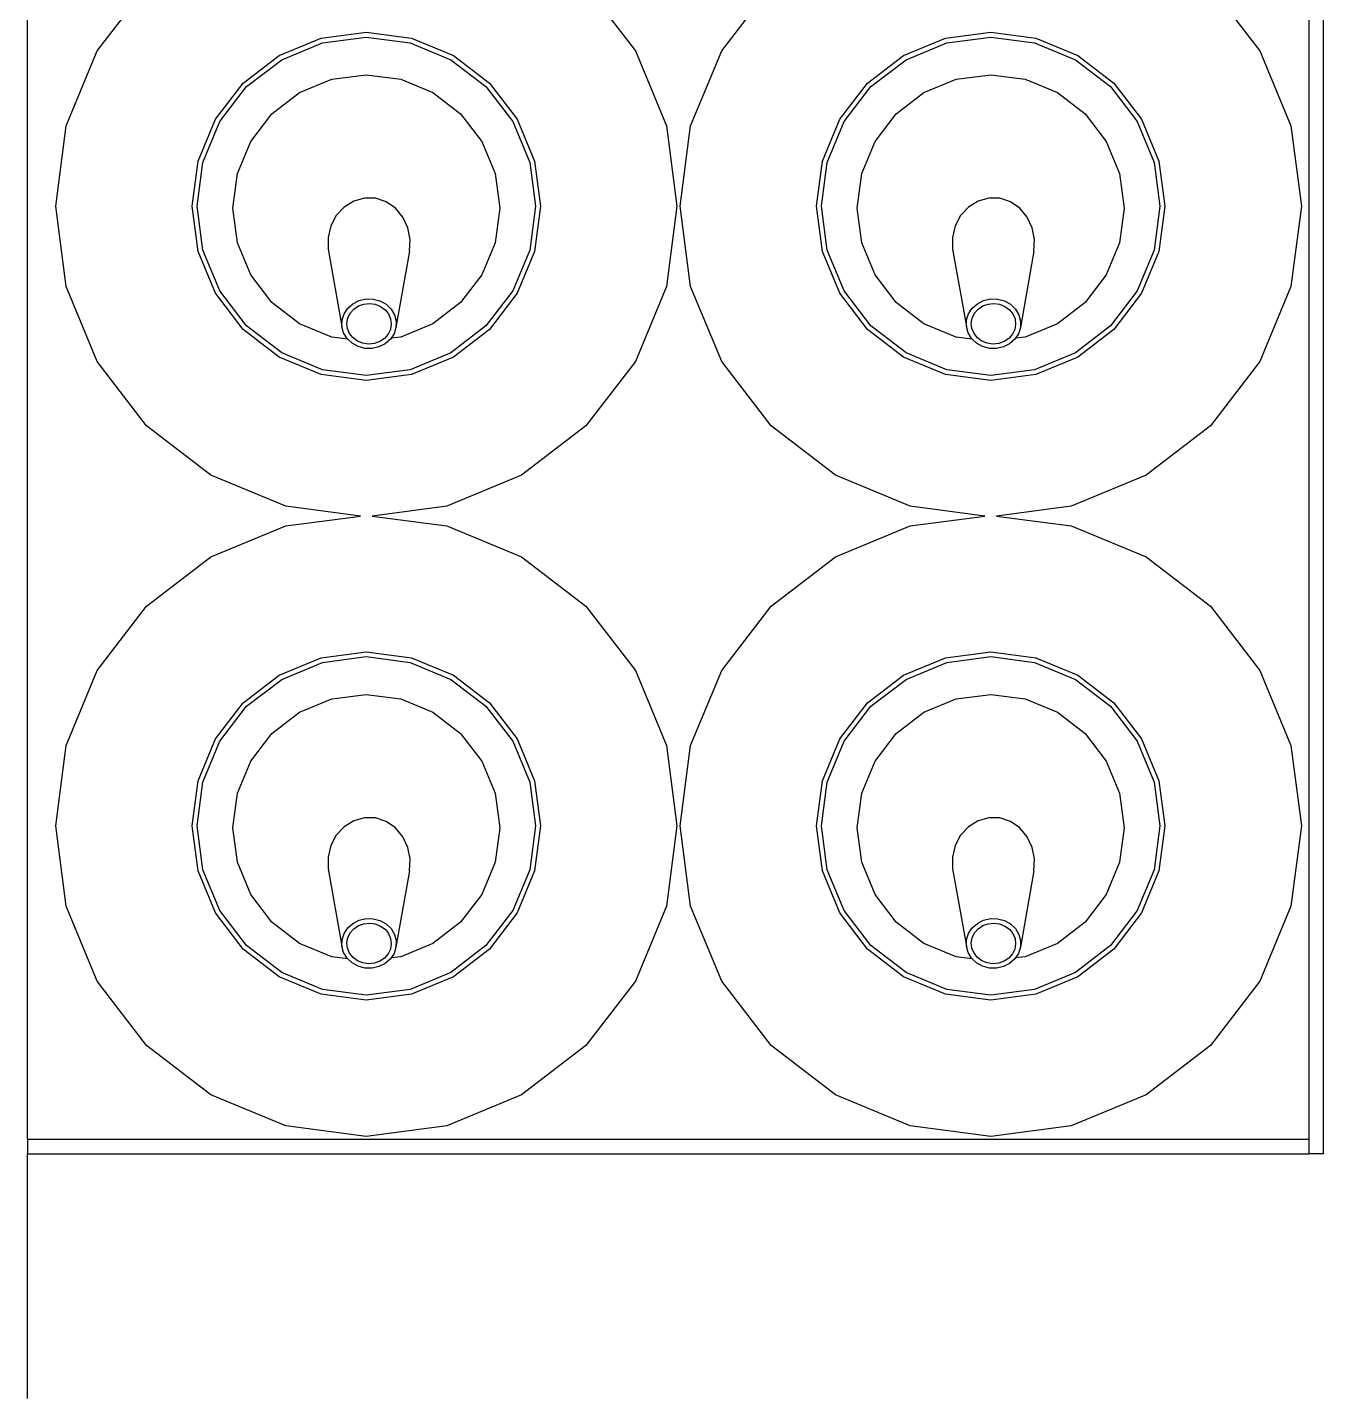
# Model space of a CAD drawing. Header units: millimetres. Extents: x 2562 to 7288, y 778 to 5635.
# Drawn here: x 5883.85 to 5901.34, y 1649.62 to 1668.12 of the extents above; entities that cross this region are included whole.
import ezdxf

# ---------------------------------------------------------------- set-up
doc = ezdxf.new("R2010")
doc.units = ezdxf.units.MM
doc.layers.add('0-gnl-gor3', color=252, linetype='Continuous')
doc.layers.add('2-tef-sabit', color=251, linetype='Continuous')

# ---------------------------------------------------------------- blocks, each defined once
blk = doc.blocks.new('ice well')
at = {"layer": '0-gnl-gor3'}
for p, q in [((62368.94, 6393.76), (62401.94, 6393.75)), ((62401.94, 6393.75), (62401.94, 6220.89)), ((62403.94, 6393.75), (62401.94, 6393.75)), ((62403.94, 6393.75), (62643.93, 6393.76)), ((62403.94, 6393.75), (62403.94, 6220.89)), ((62425.25, 6384.34), (62435.36, 6388.53)), ((62435.36, 6388.53), (62446.21, 6389.95)), ((62446.21, 6389.95), (62457.05, 6388.53)), ((62457.05, 6388.53), (62467.16, 6384.34)), ((62508.86, 6384.34), (62518.97, 6388.53)), ((62518.97, 6388.53), (62529.82, 6389.95)), ((62529.82, 6389.95), (62540.66, 6388.53)), ((62540.66, 6388.53), (62550.77, 6384.34)), ((62416.57, 6377.68), (62425.25, 6384.34)), ((62467.16, 6384.34), (62475.84, 6377.68)), ((62500.18, 6377.68), (62508.86, 6384.34)), ((62550.77, 6384.34), (62559.45, 6377.68)), ((62409.91, 6369), (62416.57, 6377.68)), ((62475.84, 6377.68), (62482.5, 6369)), ((62493.52, 6369), (62500.18, 6377.68)), ((62434.46, 6368.39), (62440.12, 6370.74)), ((62434.79, 6367.82), (62440.29, 6370.1)), ((62440.12, 6370.74), (62446.21, 6371.54)), ((62440.29, 6370.1), (62446.21, 6370.88)), ((62446.21, 6371.54), (62452.29, 6370.74)), ((62446.21, 6370.88), (62452.12, 6370.1)), ((62452.12, 6370.1), (62457.62, 6367.82)), ((62452.29, 6370.74), (62457.95, 6368.39)), ((62518.07, 6368.39), (62523.73, 6370.74)), ((62518.4, 6367.82), (62523.9, 6370.1)), ((62523.73, 6370.74), (62529.82, 6371.54)), ((62523.9, 6370.1), (62529.82, 6370.88)), ((62529.82, 6371.54), (62535.9, 6370.74)), ((62529.82, 6370.88), (62535.73, 6370.1)), ((62535.73, 6370.1), (62541.23, 6367.82)), ((62535.9, 6370.74), (62541.56, 6368.39)), ((62405.72, 6358.89), (62409.91, 6369)), ((62429.59, 6364.66), (62434.46, 6368.39)), ((62457.95, 6368.39), (62462.82, 6364.66)), ((62482.5, 6369), (62486.69, 6358.89)), ((62489.33, 6358.89), (62493.52, 6369)), ((62513.2, 6364.66), (62518.07, 6368.39)), ((62541.56, 6368.39), (62546.43, 6364.66)), ((62430.06, 6364.19), (62434.79, 6367.82)), ((62457.62, 6367.82), (62462.35, 6364.19)), ((62513.67, 6364.19), (62518.4, 6367.82)), ((62541.23, 6367.82), (62545.96, 6364.19)), ((62425.86, 6359.79), (62429.59, 6364.66)), ((62436.95, 6363.63), (62441.29, 6365.43)), ((62441.29, 6365.43), (62445.95, 6366.05)), ((62445.95, 6366.05), (62450.61, 6365.43)), ((62450.61, 6365.43), (62454.95, 6363.63)), ((62462.82, 6364.66), (62466.55, 6359.79)), ((62509.47, 6359.79), (62513.2, 6364.66)), ((62520.56, 6363.63), (62524.9, 6365.43)), ((62524.9, 6365.43), (62529.56, 6366.05)), ((62529.56, 6366.05), (62534.22, 6365.43)), ((62534.22, 6365.43), (62538.56, 6363.63)), ((62546.43, 6364.66), (62550.16, 6359.79)), ((62426.43, 6359.46), (62430.06, 6364.19)), ((62433.22, 6360.77), (62436.95, 6363.63)), ((62454.95, 6363.63), (62458.67, 6360.77)), ((62462.35, 6364.19), (62465.98, 6359.46)), ((62510.04, 6359.46), (62513.67, 6364.19)), ((62516.83, 6360.77), (62520.56, 6363.63)), ((62538.56, 6363.63), (62542.28, 6360.77)), ((62545.96, 6364.19), (62549.59, 6359.46)), ((62430.36, 6357.05), (62433.22, 6360.77)), ((62458.67, 6360.77), (62461.54, 6357.05)), ((62513.97, 6357.05), (62516.83, 6360.77)), ((62542.28, 6360.77), (62545.15, 6357.05)), ((62404.3, 6348.05), (62405.72, 6358.89)), ((62423.51, 6354.13), (62425.86, 6359.79)), ((62424.15, 6353.96), (62426.43, 6359.46)), ((62465.98, 6359.46), (62468.26, 6353.96)), ((62466.55, 6359.79), (62468.9, 6354.13)), ((62486.69, 6358.89), (62488.01, 6348.83)), ((62488.01, 6348.83), (62489.33, 6358.89)), ((62507.12, 6354.13), (62509.47, 6359.79)), ((62507.76, 6353.96), (62510.04, 6359.46)), ((62549.59, 6359.46), (62551.87, 6353.96)), ((62550.16, 6359.79), (62552.51, 6354.13)), ((62428.56, 6352.7), (62430.36, 6357.05)), ((62461.54, 6357.05), (62463.33, 6352.7)), ((62512.17, 6352.7), (62513.97, 6357.05)), ((62545.15, 6357.05), (62546.94, 6352.7)), ((62422.71, 6348.05), (62423.51, 6354.13)), ((62423.37, 6348.05), (62424.15, 6353.96)), ((62468.26, 6353.96), (62469.04, 6348.05)), ((62468.9, 6354.13), (62469.7, 6348.05)), ((62506.32, 6348.05), (62507.12, 6354.13)), ((62506.98, 6348.05), (62507.76, 6353.96)), ((62551.87, 6353.96), (62552.65, 6348.05)), ((62552.51, 6354.13), (62553.31, 6348.05)), ((62428.28, 6350.55), (62428.56, 6352.7)), ((62440.4, 6353.17), (62429.98, 6351.33)), ((62441.99, 6353.19), (62440.4, 6353.17)), ((62443.55, 6352.82), (62441.99, 6353.19)), ((62444.95, 6352.1), (62443.55, 6352.82)), ((62446.1, 6351.05), (62444.95, 6352.1)), ((62463.33, 6352.7), (62463.95, 6348.05)), ((62511.89, 6350.55), (62512.17, 6352.7)), ((62524.01, 6353.17), (62513.59, 6351.33)), ((62525.6, 6353.19), (62524.01, 6353.17)), ((62527.16, 6352.82), (62525.6, 6353.19)), ((62528.56, 6352.1), (62527.16, 6352.82)), ((62529.71, 6351.05), (62528.56, 6352.1)), ((62546.94, 6352.7), (62547.56, 6348.05)), ((62427.27, 6349.15), (62427.73, 6349.97)), ((62427.73, 6349.97), (62428.28, 6350.55)), ((62428, 6349.23), (62428.45, 6349.84)), ((62428.28, 6350.55), (62428.36, 6350.64)), ((62428.36, 6350.64), (62429.13, 6351.1)), ((62428.45, 6349.84), (62429.03, 6350.3)), ((62429.03, 6350.3), (62429.69, 6350.59)), ((62429.13, 6351.1), (62429.98, 6351.33)), ((62429.69, 6350.59), (62430.41, 6350.67)), ((62429.98, 6351.33), (62430.86, 6351.31)), ((62430.41, 6350.67), (62431.11, 6350.55)), ((62430.86, 6351.31), (62431.7, 6351.04)), ((62431.11, 6350.55), (62431.77, 6350.24)), ((62431.7, 6351.04), (62432.45, 6350.54)), ((62431.77, 6350.24), (62432.33, 6349.75)), ((62432.33, 6349.75), (62432.75, 6349.12)), ((62432.45, 6350.54), (62433.05, 6349.85)), ((62433.05, 6349.85), (62433.48, 6349.01)), ((62446.91, 6349.75), (62446.1, 6351.05)), ((62447.31, 6348.3), (62446.91, 6349.75)), ((62510.88, 6349.15), (62511.34, 6349.97)), ((62511.34, 6349.97), (62511.89, 6350.55)), ((62511.61, 6349.23), (62512.06, 6349.84)), ((62511.89, 6350.55), (62511.97, 6350.64)), ((62511.97, 6350.64), (62512.74, 6351.1)), ((62512.06, 6349.84), (62512.64, 6350.3)), ((62512.64, 6350.3), (62513.3, 6350.59)), ((62512.74, 6351.1), (62513.59, 6351.33)), ((62513.3, 6350.59), (62514.02, 6350.67)), ((62513.59, 6351.33), (62514.47, 6351.31)), ((62514.02, 6350.67), (62514.72, 6350.55)), ((62514.47, 6351.31), (62515.31, 6351.04)), ((62514.72, 6350.55), (62515.38, 6350.24)), ((62515.31, 6351.04), (62516.06, 6350.54)), ((62515.38, 6350.24), (62515.94, 6349.75)), ((62515.94, 6349.75), (62516.36, 6349.12)), ((62516.06, 6350.54), (62516.66, 6349.85)), ((62516.66, 6349.85), (62517.09, 6349.01)), ((62530.52, 6349.75), (62529.71, 6351.05)), ((62530.92, 6348.3), (62530.52, 6349.75)), ((62405.72, 6337.2), (62404.3, 6348.05)), ((62423.51, 6341.96), (62422.71, 6348.05)), ((62424.15, 6342.13), (62423.37, 6348.05)), ((62427.01, 6347.27), (62427.03, 6348.23)), ((62427.03, 6348.23), (62427.27, 6349.15)), ((62427.61, 6347.73), (62427.72, 6348.51)), ((62427.69, 6346.96), (62427.61, 6347.73)), ((62427.72, 6348.51), (62428, 6349.23)), ((62432.75, 6349.12), (62433.01, 6348.39)), ((62433.01, 6348.39), (62433.09, 6347.61)), ((62433.48, 6349.01), (62433.69, 6348.08)), ((62433.69, 6348.08), (62433.67, 6347.12)), ((62447.28, 6346.81), (62447.31, 6348.3)), ((62463.95, 6348.05), (62463.33, 6343.39)), ((62469.04, 6348.05), (62468.26, 6342.13)), ((62469.7, 6348.05), (62468.9, 6341.96)), ((62507.12, 6341.96), (62506.32, 6348.05)), ((62507.76, 6342.13), (62506.98, 6348.05)), ((62510.62, 6347.27), (62510.64, 6348.23)), ((62510.64, 6348.23), (62510.88, 6349.15)), ((62511.22, 6347.73), (62511.33, 6348.51)), ((62511.3, 6346.96), (62511.22, 6347.73)), ((62511.33, 6348.51), (62511.61, 6349.23)), ((62516.36, 6349.12), (62516.62, 6348.39)), ((62516.62, 6348.39), (62516.7, 6347.61)), ((62517.09, 6349.01), (62517.3, 6348.08)), ((62517.3, 6348.08), (62517.28, 6347.12)), ((62530.89, 6346.81), (62530.92, 6348.3)), ((62547.56, 6348.05), (62546.94, 6343.39)), ((62552.65, 6348.05), (62551.87, 6342.13)), ((62553.31, 6348.05), (62552.51, 6341.96)), ((62427.22, 6346.34), (62427.01, 6347.27)), ((62427.64, 6345.49), (62427.22, 6346.34)), ((62427.95, 6346.23), (62427.69, 6346.96)), ((62428.37, 6345.6), (62427.95, 6346.23)), ((62432.69, 6346.12), (62432.25, 6345.51)), ((62432.98, 6346.84), (62432.69, 6346.12)), ((62433.42, 6346.2), (62432.97, 6345.37)), ((62433.09, 6347.61), (62432.98, 6346.84)), ((62433.67, 6347.12), (62433.42, 6346.2)), ((62446.81, 6345.37), (62447.28, 6346.81)), ((62488.01, 6347.26), (62486.69, 6337.2)), ((62489.33, 6337.2), (62488.01, 6347.26)), ((62510.83, 6346.34), (62510.62, 6347.27)), ((62511.25, 6345.49), (62510.83, 6346.34)), ((62511.56, 6346.23), (62511.3, 6346.96)), ((62511.98, 6345.6), (62511.56, 6346.23)), ((62516.3, 6346.12), (62515.85, 6345.51)), ((62516.59, 6346.84), (62516.3, 6346.12)), ((62517.03, 6346.2), (62516.58, 6345.37)), ((62516.7, 6347.61), (62516.59, 6346.84)), ((62517.28, 6347.12), (62517.03, 6346.2)), ((62530.42, 6345.37), (62530.89, 6346.81)), ((62428.25, 6344.8), (62427.64, 6345.49)), ((62428.39, 6344.71), (62428.25, 6344.8)), ((62428.93, 6345.11), (62428.37, 6345.6)), ((62428.56, 6343.39), (62428.39, 6344.71)), ((62429, 6344.3), (62428.39, 6344.71)), ((62429.58, 6344.79), (62428.93, 6345.11)), ((62429.84, 6344.04), (62429, 6344.3)), ((62430.29, 6344.67), (62429.58, 6344.79)), ((62430.72, 6344.02), (62429.84, 6344.04)), ((62440.16, 6342.21), (62429.84, 6344.04)), ((62431, 6344.76), (62430.29, 6344.67)), ((62431.57, 6344.25), (62430.72, 6344.02)), ((62431.67, 6345.04), (62431, 6344.76)), ((62432.34, 6344.71), (62431.57, 6344.25)), ((62432.25, 6345.51), (62431.67, 6345.04)), ((62432.97, 6345.37), (62432.34, 6344.71)), ((62444.74, 6343.11), (62445.94, 6344.11)), ((62445.94, 6344.11), (62446.81, 6345.37)), ((62511.86, 6344.8), (62511.25, 6345.49)), ((62512, 6344.71), (62511.86, 6344.8)), ((62512.54, 6345.11), (62511.98, 6345.6)), ((62512.17, 6343.39), (62512, 6344.71)), ((62512.61, 6344.3), (62512, 6344.71)), ((62513.19, 6344.79), (62512.54, 6345.11)), ((62513.45, 6344.04), (62512.61, 6344.3)), ((62513.9, 6344.67), (62513.19, 6344.79)), ((62514.33, 6344.02), (62513.45, 6344.04)), ((62523.77, 6342.21), (62513.45, 6344.04)), ((62514.61, 6344.76), (62513.9, 6344.67)), ((62515.18, 6344.25), (62514.33, 6344.02)), ((62515.28, 6345.04), (62514.61, 6344.76)), ((62515.95, 6344.71), (62515.18, 6344.25)), ((62515.85, 6345.51), (62515.28, 6345.04)), ((62516.58, 6345.37), (62515.95, 6344.71)), ((62528.35, 6343.11), (62529.55, 6344.11)), ((62529.55, 6344.11), (62530.42, 6345.37)), ((62426.43, 6336.63), (62424.15, 6342.13)), ((62430.36, 6339.05), (62428.56, 6343.39)), ((62440.16, 6342.21), (62441.74, 6342.13)), ((62441.74, 6342.13), (62443.31, 6342.44)), ((62443.31, 6342.44), (62444.74, 6343.11)), ((62463.33, 6343.39), (62461.54, 6339.05)), ((62468.26, 6342.13), (62465.98, 6336.63)), ((62510.04, 6336.63), (62507.76, 6342.13)), ((62513.97, 6339.05), (62512.17, 6343.39)), ((62523.77, 6342.21), (62525.35, 6342.13)), ((62525.35, 6342.13), (62526.92, 6342.44)), ((62526.92, 6342.44), (62528.35, 6343.11)), ((62546.94, 6343.39), (62545.15, 6339.05)), ((62551.87, 6342.13), (62549.59, 6336.63)), ((62425.86, 6336.3), (62423.51, 6341.96)), ((62468.9, 6341.96), (62466.55, 6336.3)), ((62509.47, 6336.3), (62507.12, 6341.96)), ((62552.51, 6341.96), (62550.16, 6336.3)), ((62433.22, 6335.32), (62430.36, 6339.05)), ((62461.54, 6339.05), (62458.67, 6335.32)), ((62516.83, 6335.32), (62513.97, 6339.05)), ((62545.15, 6339.05), (62542.28, 6335.32)), ((62409.91, 6327.09), (62405.72, 6337.2)), ((62430.06, 6331.9), (62426.43, 6336.63)), ((62465.98, 6336.63), (62462.35, 6331.9)), ((62486.69, 6337.2), (62482.5, 6327.09)), ((62493.52, 6327.09), (62489.33, 6337.2)), ((62513.67, 6331.9), (62510.04, 6336.63)), ((62549.59, 6336.63), (62545.96, 6331.9)), ((62429.59, 6331.43), (62425.86, 6336.3)), ((62436.95, 6332.46), (62433.22, 6335.32)), ((62458.67, 6335.32), (62454.95, 6332.46)), ((62466.55, 6336.3), (62462.82, 6331.43)), ((62513.2, 6331.43), (62509.47, 6336.3)), ((62520.56, 6332.46), (62516.83, 6335.32)), ((62542.28, 6335.32), (62538.56, 6332.46)), ((62550.16, 6336.3), (62546.43, 6331.43)), ((62434.46, 6327.7), (62429.59, 6331.43)), ((62434.79, 6328.27), (62430.06, 6331.9)), ((62441.29, 6330.66), (62436.95, 6332.46)), ((62454.95, 6332.46), (62450.61, 6330.66)), ((62462.35, 6331.9), (62457.62, 6328.27)), ((62462.82, 6331.43), (62457.95, 6327.7)), ((62518.07, 6327.7), (62513.2, 6331.43)), ((62518.4, 6328.27), (62513.67, 6331.9)), ((62524.9, 6330.66), (62520.56, 6332.46)), ((62538.56, 6332.46), (62534.22, 6330.66)), ((62545.96, 6331.9), (62541.23, 6328.27)), ((62546.43, 6331.43), (62541.56, 6327.7)), ((62445.95, 6330.05), (62441.29, 6330.66)), ((62450.61, 6330.66), (62445.95, 6330.05)), ((62529.56, 6330.05), (62524.9, 6330.66)), ((62534.22, 6330.66), (62529.56, 6330.05)), ((62440.12, 6325.35), (62434.46, 6327.7)), ((62440.29, 6325.99), (62434.79, 6328.27)), ((62457.62, 6328.27), (62452.12, 6325.99)), ((62457.95, 6327.7), (62452.29, 6325.35)), ((62523.73, 6325.35), (62518.07, 6327.7)), ((62523.9, 6325.99), (62518.4, 6328.27)), ((62541.23, 6328.27), (62535.73, 6325.99)), ((62541.56, 6327.7), (62535.9, 6325.35)), ((62416.57, 6318.41), (62409.91, 6327.09)), ((62446.21, 6325.21), (62440.29, 6325.99)), ((62452.12, 6325.99), (62446.21, 6325.21)), ((62482.5, 6327.09), (62475.84, 6318.41)), ((62500.18, 6318.41), (62493.52, 6327.09)), ((62529.82, 6325.21), (62523.9, 6325.99)), ((62535.73, 6325.99), (62529.82, 6325.21)), ((62446.21, 6324.55), (62440.12, 6325.35)), ((62452.29, 6325.35), (62446.21, 6324.55)), ((62529.82, 6324.55), (62523.73, 6325.35)), ((62535.9, 6325.35), (62529.82, 6324.55)), ((62425.25, 6311.75), (62416.57, 6318.41)), ((62475.84, 6318.41), (62467.16, 6311.75)), ((62508.86, 6311.75), (62500.18, 6318.41)), ((62559.45, 6318.41), (62550.77, 6311.75)), ((62435.36, 6307.56), (62425.25, 6311.75)), ((62467.16, 6311.75), (62457.05, 6307.56)), ((62518.97, 6307.56), (62508.86, 6311.75)), ((62550.77, 6311.75), (62540.66, 6307.56)), ((62446.21, 6306.14), (62435.36, 6307.56)), ((62457.05, 6307.56), (62446.21, 6306.14)), ((62529.82, 6306.14), (62518.97, 6307.56)), ((62540.66, 6307.56), (62529.82, 6306.14)), ((62435.36, 6304.29), (62446.21, 6305.72)), ((62446.21, 6305.72), (62457.05, 6304.29)), ((62518.97, 6304.29), (62529.82, 6305.72)), ((62529.82, 6305.72), (62540.66, 6304.29)), ((62425.25, 6300.1), (62435.36, 6304.29)), ((62457.05, 6304.29), (62467.16, 6300.1)), ((62508.86, 6300.1), (62518.97, 6304.29)), ((62540.66, 6304.29), (62550.77, 6300.1)), ((62416.57, 6293.44), (62425.25, 6300.1)), ((62467.16, 6300.1), (62475.84, 6293.44)), ((62500.18, 6293.44), (62508.86, 6300.1)), ((62550.77, 6300.1), (62559.45, 6293.44)), ((62409.91, 6284.76), (62416.57, 6293.44)), ((62475.84, 6293.44), (62482.5, 6284.76)), ((62493.52, 6284.76), (62500.18, 6293.44)), ((62440.12, 6286.5), (62446.21, 6287.3)), ((62440.29, 6285.87), (62446.21, 6286.65)), ((62446.21, 6287.3), (62452.29, 6286.5)), ((62446.21, 6286.65), (62452.12, 6285.87)), ((62523.73, 6286.5), (62529.82, 6287.3)), ((62523.9, 6285.87), (62529.82, 6286.65)), ((62529.82, 6287.3), (62535.9, 6286.5)), ((62529.82, 6286.65), (62535.73, 6285.87)), ((62405.72, 6274.66), (62409.91, 6284.76)), ((62434.46, 6284.15), (62440.12, 6286.5)), ((62434.79, 6283.59), (62440.29, 6285.87)), ((62452.12, 6285.87), (62457.62, 6283.59)), ((62452.29, 6286.5), (62457.95, 6284.15)), ((62482.5, 6284.76), (62486.69, 6274.66)), ((62489.33, 6274.66), (62493.52, 6284.76)), ((62518.07, 6284.15), (62523.73, 6286.5)), ((62518.4, 6283.59), (62523.9, 6285.87)), ((62535.73, 6285.87), (62541.23, 6283.59)), ((62535.9, 6286.5), (62541.56, 6284.15)), ((62429.59, 6280.42), (62434.46, 6284.15)), ((62430.06, 6279.96), (62434.79, 6283.59)), ((62457.62, 6283.59), (62462.35, 6279.96)), ((62457.95, 6284.15), (62462.82, 6280.42)), ((62513.2, 6280.42), (62518.07, 6284.15)), ((62513.67, 6279.96), (62518.4, 6283.59)), ((62541.23, 6283.59), (62545.96, 6279.96)), ((62541.56, 6284.15), (62546.43, 6280.42)), ((62436.95, 6279.4), (62441.29, 6281.2)), ((62441.29, 6281.2), (62445.95, 6281.81)), ((62445.95, 6281.81), (62450.61, 6281.2)), ((62450.61, 6281.2), (62454.95, 6279.4)), ((62520.56, 6279.4), (62524.9, 6281.2)), ((62524.9, 6281.2), (62529.56, 6281.81)), ((62529.56, 6281.81), (62534.22, 6281.2)), ((62534.22, 6281.2), (62538.56, 6279.4)), ((62425.86, 6275.56), (62429.59, 6280.42)), ((62426.43, 6275.23), (62430.06, 6279.96)), ((62433.22, 6276.54), (62436.95, 6279.4)), ((62454.95, 6279.4), (62458.67, 6276.54)), ((62462.35, 6279.96), (62465.98, 6275.23)), ((62462.82, 6280.42), (62466.55, 6275.56)), ((62509.47, 6275.56), (62513.2, 6280.42)), ((62510.04, 6275.23), (62513.67, 6279.96)), ((62516.83, 6276.54), (62520.56, 6279.4)), ((62538.56, 6279.4), (62542.28, 6276.54)), ((62545.96, 6279.96), (62549.59, 6275.23)), ((62546.43, 6280.42), (62550.16, 6275.56)), ((62423.51, 6269.89), (62425.86, 6275.56)), ((62430.36, 6272.81), (62433.22, 6276.54)), ((62458.67, 6276.54), (62461.54, 6272.81)), ((62466.55, 6275.56), (62468.9, 6269.89)), ((62507.12, 6269.89), (62509.47, 6275.56)), ((62513.97, 6272.81), (62516.83, 6276.54)), ((62542.28, 6276.54), (62545.15, 6272.81)), ((62550.16, 6275.56), (62552.51, 6269.89)), ((62404.3, 6263.81), (62405.72, 6274.66)), ((62424.15, 6269.72), (62426.43, 6275.23)), ((62465.98, 6275.23), (62468.26, 6269.72)), ((62486.69, 6274.66), (62488.01, 6264.6)), ((62488.01, 6264.6), (62489.33, 6274.66)), ((62507.76, 6269.72), (62510.04, 6275.23)), ((62549.59, 6275.23), (62551.87, 6269.72)), ((62428.56, 6268.47), (62430.36, 6272.81)), ((62461.54, 6272.81), (62463.33, 6268.47)), ((62512.17, 6268.47), (62513.97, 6272.81)), ((62545.15, 6272.81), (62546.94, 6268.47)), ((62422.71, 6263.81), (62423.51, 6269.89)), ((62423.37, 6263.81), (62424.15, 6269.72)), ((62428.28, 6266.31), (62428.56, 6268.47)), ((62440.4, 6268.94), (62429.98, 6267.09)), ((62441.99, 6268.95), (62440.4, 6268.94)), ((62443.55, 6268.59), (62441.99, 6268.95)), ((62444.95, 6267.86), (62443.55, 6268.59)), ((62463.33, 6268.47), (62463.95, 6263.81)), ((62468.26, 6269.72), (62469.04, 6263.81)), ((62468.9, 6269.89), (62469.7, 6263.81)), ((62506.32, 6263.81), (62507.12, 6269.89)), ((62506.98, 6263.81), (62507.76, 6269.72)), ((62511.89, 6266.31), (62512.17, 6268.47)), ((62524.01, 6268.94), (62513.59, 6267.09)), ((62525.6, 6268.95), (62524.01, 6268.94)), ((62527.16, 6268.59), (62525.6, 6268.95)), ((62528.56, 6267.86), (62527.16, 6268.59)), ((62546.94, 6268.47), (62547.56, 6263.81)), ((62551.87, 6269.72), (62552.65, 6263.81)), ((62552.51, 6269.89), (62553.31, 6263.81)), ((62427.73, 6265.73), (62428.28, 6266.31)), ((62428.28, 6266.31), (62428.36, 6266.4)), ((62428.36, 6266.4), (62429.13, 6266.86)), ((62429.03, 6266.06), (62429.69, 6266.35)), ((62429.13, 6266.86), (62429.98, 6267.09)), ((62429.69, 6266.35), (62430.41, 6266.44)), ((62429.98, 6267.09), (62430.86, 6267.07)), ((62430.41, 6266.44), (62431.11, 6266.32)), ((62430.86, 6267.07), (62431.7, 6266.8)), ((62431.11, 6266.32), (62431.77, 6266)), ((62431.7, 6266.8), (62432.45, 6266.31)), ((62432.45, 6266.31), (62433.05, 6265.61)), ((62446.1, 6266.81), (62444.95, 6267.86)), ((62446.91, 6265.52), (62446.1, 6266.81)), ((62511.34, 6265.73), (62511.89, 6266.31)), ((62511.89, 6266.31), (62511.97, 6266.4)), ((62511.97, 6266.4), (62512.74, 6266.86)), ((62512.64, 6266.06), (62513.3, 6266.35)), ((62512.74, 6266.86), (62513.59, 6267.09)), ((62513.3, 6266.35), (62514.02, 6266.44)), ((62513.59, 6267.09), (62514.47, 6267.07)), ((62514.02, 6266.44), (62514.72, 6266.32)), ((62514.47, 6267.07), (62515.31, 6266.8)), ((62514.72, 6266.32), (62515.38, 6266)), ((62515.31, 6266.8), (62516.06, 6266.31)), ((62516.06, 6266.31), (62516.66, 6265.61)), ((62529.71, 6266.81), (62528.56, 6267.86)), ((62530.52, 6265.52), (62529.71, 6266.81)), ((62427.03, 6263.99), (62427.27, 6264.91)), ((62427.27, 6264.91), (62427.73, 6265.73)), ((62427.72, 6264.27), (62428, 6264.99)), ((62428, 6264.99), (62428.45, 6265.6)), ((62428.45, 6265.6), (62429.03, 6266.06)), ((62431.77, 6266), (62432.33, 6265.51)), ((62432.33, 6265.51), (62432.75, 6264.88)), ((62432.75, 6264.88), (62433.01, 6264.15)), ((62433.05, 6265.61), (62433.48, 6264.77)), ((62433.48, 6264.77), (62433.69, 6263.84)), ((62447.31, 6264.07), (62446.91, 6265.52)), ((62510.64, 6263.99), (62510.88, 6264.91)), ((62510.88, 6264.91), (62511.34, 6265.73)), ((62511.33, 6264.27), (62511.61, 6264.99)), ((62511.61, 6264.99), (62512.06, 6265.6)), ((62512.06, 6265.6), (62512.64, 6266.06)), ((62515.38, 6266), (62515.94, 6265.51)), ((62515.94, 6265.51), (62516.36, 6264.88)), ((62516.36, 6264.88), (62516.62, 6264.15)), ((62516.66, 6265.61), (62517.09, 6264.77)), ((62517.09, 6264.77), (62517.3, 6263.84)), ((62530.92, 6264.07), (62530.52, 6265.52)), ((62405.72, 6252.96), (62404.3, 6263.81)), ((62423.51, 6257.73), (62422.71, 6263.81)), ((62424.15, 6257.9), (62423.37, 6263.81)), ((62427.01, 6263.03), (62427.03, 6263.99)), ((62427.22, 6262.1), (62427.01, 6263.03)), ((62427.61, 6263.5), (62427.72, 6264.27)), ((62427.69, 6262.72), (62427.61, 6263.5)), ((62427.95, 6261.99), (62427.69, 6262.72)), ((62432.98, 6262.6), (62432.69, 6261.88)), ((62433.09, 6263.37), (62432.98, 6262.6)), ((62433.01, 6264.15), (62433.09, 6263.37)), ((62433.67, 6262.88), (62433.42, 6261.96)), ((62433.69, 6263.84), (62433.67, 6262.88)), ((62446.81, 6261.14), (62447.28, 6262.57)), ((62447.28, 6262.57), (62447.31, 6264.07)), ((62463.95, 6263.81), (62463.33, 6259.15)), ((62469.04, 6263.81), (62468.26, 6257.9)), ((62469.7, 6263.81), (62468.9, 6257.73)), ((62488.01, 6263.02), (62486.69, 6252.96)), ((62489.33, 6252.96), (62488.01, 6263.02)), ((62507.12, 6257.73), (62506.32, 6263.81)), ((62507.76, 6257.9), (62506.98, 6263.81)), ((62510.62, 6263.03), (62510.64, 6263.99)), ((62510.83, 6262.1), (62510.62, 6263.03)), ((62511.22, 6263.5), (62511.33, 6264.27)), ((62511.3, 6262.72), (62511.22, 6263.5)), ((62511.56, 6261.99), (62511.3, 6262.72)), ((62516.59, 6262.6), (62516.3, 6261.88)), ((62516.7, 6263.37), (62516.59, 6262.6)), ((62516.62, 6264.15), (62516.7, 6263.37)), ((62517.28, 6262.88), (62517.03, 6261.96)), ((62517.3, 6263.84), (62517.28, 6262.88)), ((62530.42, 6261.14), (62530.89, 6262.57)), ((62530.89, 6262.57), (62530.92, 6264.07)), ((62547.56, 6263.81), (62546.94, 6259.15)), ((62552.65, 6263.81), (62551.87, 6257.9)), ((62553.31, 6263.81), (62552.51, 6257.73)), ((62427.64, 6261.26), (62427.22, 6262.1)), ((62428.25, 6260.57), (62427.64, 6261.26)), ((62428.37, 6261.36), (62427.95, 6261.99)), ((62428.93, 6260.87), (62428.37, 6261.36)), ((62429.58, 6260.55), (62428.93, 6260.87)), ((62431.67, 6260.81), (62431, 6260.52)), ((62432.25, 6261.27), (62431.67, 6260.81)), ((62432.69, 6261.88), (62432.25, 6261.27)), ((62432.97, 6261.14), (62432.34, 6260.47)), ((62433.42, 6261.96), (62432.97, 6261.14)), ((62445.94, 6259.88), (62446.81, 6261.14)), ((62511.25, 6261.26), (62510.83, 6262.1)), ((62511.86, 6260.57), (62511.25, 6261.26)), ((62511.98, 6261.36), (62511.56, 6261.99)), ((62512.54, 6260.87), (62511.98, 6261.36)), ((62513.19, 6260.55), (62512.54, 6260.87)), ((62515.28, 6260.81), (62514.61, 6260.52)), ((62515.85, 6261.27), (62515.28, 6260.81)), ((62516.3, 6261.88), (62515.85, 6261.27)), ((62516.58, 6261.14), (62515.95, 6260.47)), ((62517.03, 6261.96), (62516.58, 6261.14)), ((62529.55, 6259.88), (62530.42, 6261.14)), ((62428.39, 6260.48), (62428.25, 6260.57)), ((62428.56, 6259.15), (62428.39, 6260.48)), ((62429, 6260.07), (62428.39, 6260.48)), ((62430.36, 6254.81), (62428.56, 6259.15)), ((62429.84, 6259.8), (62429, 6260.07)), ((62430.29, 6260.44), (62429.58, 6260.55)), ((62430.72, 6259.78), (62429.84, 6259.8)), ((62440.16, 6257.97), (62429.84, 6259.8)), ((62431, 6260.52), (62430.29, 6260.44)), ((62431.57, 6260.01), (62430.72, 6259.78)), ((62432.34, 6260.47), (62431.57, 6260.01)), ((62443.31, 6258.2), (62444.74, 6258.87)), ((62444.74, 6258.87), (62445.94, 6259.88)), ((62463.33, 6259.15), (62461.54, 6254.81)), ((62512, 6260.48), (62511.86, 6260.57)), ((62512.17, 6259.15), (62512, 6260.48)), ((62512.61, 6260.07), (62512, 6260.48)), ((62513.97, 6254.81), (62512.17, 6259.15)), ((62513.45, 6259.8), (62512.61, 6260.07)), ((62513.9, 6260.44), (62513.19, 6260.55)), ((62514.33, 6259.78), (62513.45, 6259.8)), ((62523.77, 6257.97), (62513.45, 6259.8)), ((62514.61, 6260.52), (62513.9, 6260.44)), ((62515.18, 6260.01), (62514.33, 6259.78)), ((62515.95, 6260.47), (62515.18, 6260.01)), ((62526.92, 6258.2), (62528.35, 6258.87)), ((62528.35, 6258.87), (62529.55, 6259.88)), ((62546.94, 6259.15), (62545.15, 6254.81)), ((62425.86, 6252.06), (62423.51, 6257.73)), ((62426.43, 6252.39), (62424.15, 6257.9)), ((62440.16, 6257.97), (62441.74, 6257.9)), ((62441.74, 6257.9), (62443.31, 6258.2)), ((62468.26, 6257.9), (62465.98, 6252.39)), ((62468.9, 6257.73), (62466.55, 6252.06)), ((62509.47, 6252.06), (62507.12, 6257.73)), ((62510.04, 6252.39), (62507.76, 6257.9)), ((62523.77, 6257.97), (62525.35, 6257.9)), ((62525.35, 6257.9), (62526.92, 6258.2)), ((62551.87, 6257.9), (62549.59, 6252.39)), ((62552.51, 6257.73), (62550.16, 6252.06)), ((62433.22, 6251.08), (62430.36, 6254.81)), ((62461.54, 6254.81), (62458.67, 6251.08)), ((62516.83, 6251.08), (62513.97, 6254.81)), ((62545.15, 6254.81), (62542.28, 6251.08)), ((62409.91, 6242.85), (62405.72, 6252.96)), ((62429.59, 6247.2), (62425.86, 6252.06)), ((62430.06, 6247.66), (62426.43, 6252.39)), ((62465.98, 6252.39), (62462.35, 6247.66)), ((62466.55, 6252.06), (62462.82, 6247.2)), ((62486.69, 6252.96), (62482.5, 6242.85)), ((62493.52, 6242.85), (62489.33, 6252.96)), ((62513.2, 6247.2), (62509.47, 6252.06)), ((62513.67, 6247.66), (62510.04, 6252.39)), ((62549.59, 6252.39), (62545.96, 6247.66)), ((62550.16, 6252.06), (62546.43, 6247.2)), ((62436.95, 6248.22), (62433.22, 6251.08)), ((62458.67, 6251.08), (62454.95, 6248.22)), ((62520.56, 6248.22), (62516.83, 6251.08)), ((62542.28, 6251.08), (62538.56, 6248.22)), ((62441.29, 6246.42), (62436.95, 6248.22)), ((62454.95, 6248.22), (62450.61, 6246.42)), ((62524.9, 6246.42), (62520.56, 6248.22)), ((62538.56, 6248.22), (62534.22, 6246.42)), ((62434.46, 6243.46), (62429.59, 6247.2)), ((62434.79, 6244.03), (62430.06, 6247.66)), ((62445.95, 6245.81), (62441.29, 6246.42)), ((62450.61, 6246.42), (62445.95, 6245.81)), ((62462.35, 6247.66), (62457.62, 6244.03)), ((62462.82, 6247.2), (62457.95, 6243.46)), ((62518.07, 6243.46), (62513.2, 6247.2)), ((62518.4, 6244.03), (62513.67, 6247.66)), ((62529.56, 6245.81), (62524.9, 6246.42)), ((62534.22, 6246.42), (62529.56, 6245.81)), ((62545.96, 6247.66), (62541.23, 6244.03)), ((62546.43, 6247.2), (62541.56, 6243.46)), ((62416.57, 6234.17), (62409.91, 6242.85)), ((62440.12, 6241.12), (62434.46, 6243.46)), ((62440.29, 6241.75), (62434.79, 6244.03)), ((62457.62, 6244.03), (62452.12, 6241.75)), ((62457.95, 6243.46), (62452.29, 6241.12)), ((62482.5, 6242.85), (62475.84, 6234.17)), ((62500.18, 6234.17), (62493.52, 6242.85)), ((62523.73, 6241.12), (62518.07, 6243.46)), ((62523.9, 6241.75), (62518.4, 6244.03)), ((62541.23, 6244.03), (62535.73, 6241.75)), ((62541.56, 6243.46), (62535.9, 6241.12)), ((62446.21, 6240.32), (62440.12, 6241.12)), ((62446.21, 6240.97), (62440.29, 6241.75)), ((62452.12, 6241.75), (62446.21, 6240.97)), ((62452.29, 6241.12), (62446.21, 6240.32)), ((62529.82, 6240.32), (62523.73, 6241.12)), ((62529.82, 6240.97), (62523.9, 6241.75)), ((62535.73, 6241.75), (62529.82, 6240.97)), ((62535.9, 6241.12), (62529.82, 6240.32)), ((62425.25, 6227.51), (62416.57, 6234.17)), ((62475.84, 6234.17), (62467.16, 6227.51)), ((62508.86, 6227.51), (62500.18, 6234.17)), ((62559.45, 6234.17), (62550.77, 6227.51)), ((62435.36, 6223.33), (62425.25, 6227.51)), ((62467.16, 6227.51), (62457.05, 6223.33)), ((62518.97, 6223.33), (62508.86, 6227.51)), ((62550.77, 6227.51), (62540.66, 6223.33)), ((62446.21, 6221.9), (62435.36, 6223.33)), ((62457.05, 6223.33), (62446.21, 6221.9)), ((62529.82, 6221.9), (62518.97, 6223.33)), ((62540.66, 6223.33), (62529.82, 6221.9)), ((62401.94, 6218.89), (62401.94, 6220.89)), ((62403.94, 6220.89), (62401.94, 6220.89)), ((63095.92, 6220.89), (62403.94, 6220.89)), ((62401.94, 6218.89), (63095.92, 6218.89))]:
    blk.add_line(p, q, dxfattribs=at)
blk = doc.blocks.new('DELIUNIT')
at = {"layer": '0-gnl-gor3', "xscale": 0.1, "yscale": 0.1, "zscale": 0.1, "rotation": 180}
blk.add_blockref('ice well', (6032.873, 639.376), dxfattribs=at)

msp = doc.modelspace()

# ---------------------------------------------------------------- block references
at = {"layer": '2-tef-sabit', "rotation": 270}
msp.add_blockref('DELIUNIT', (5883.854, 1445.602), dxfattribs=at)

doc.saveas('drawing.dxf')
